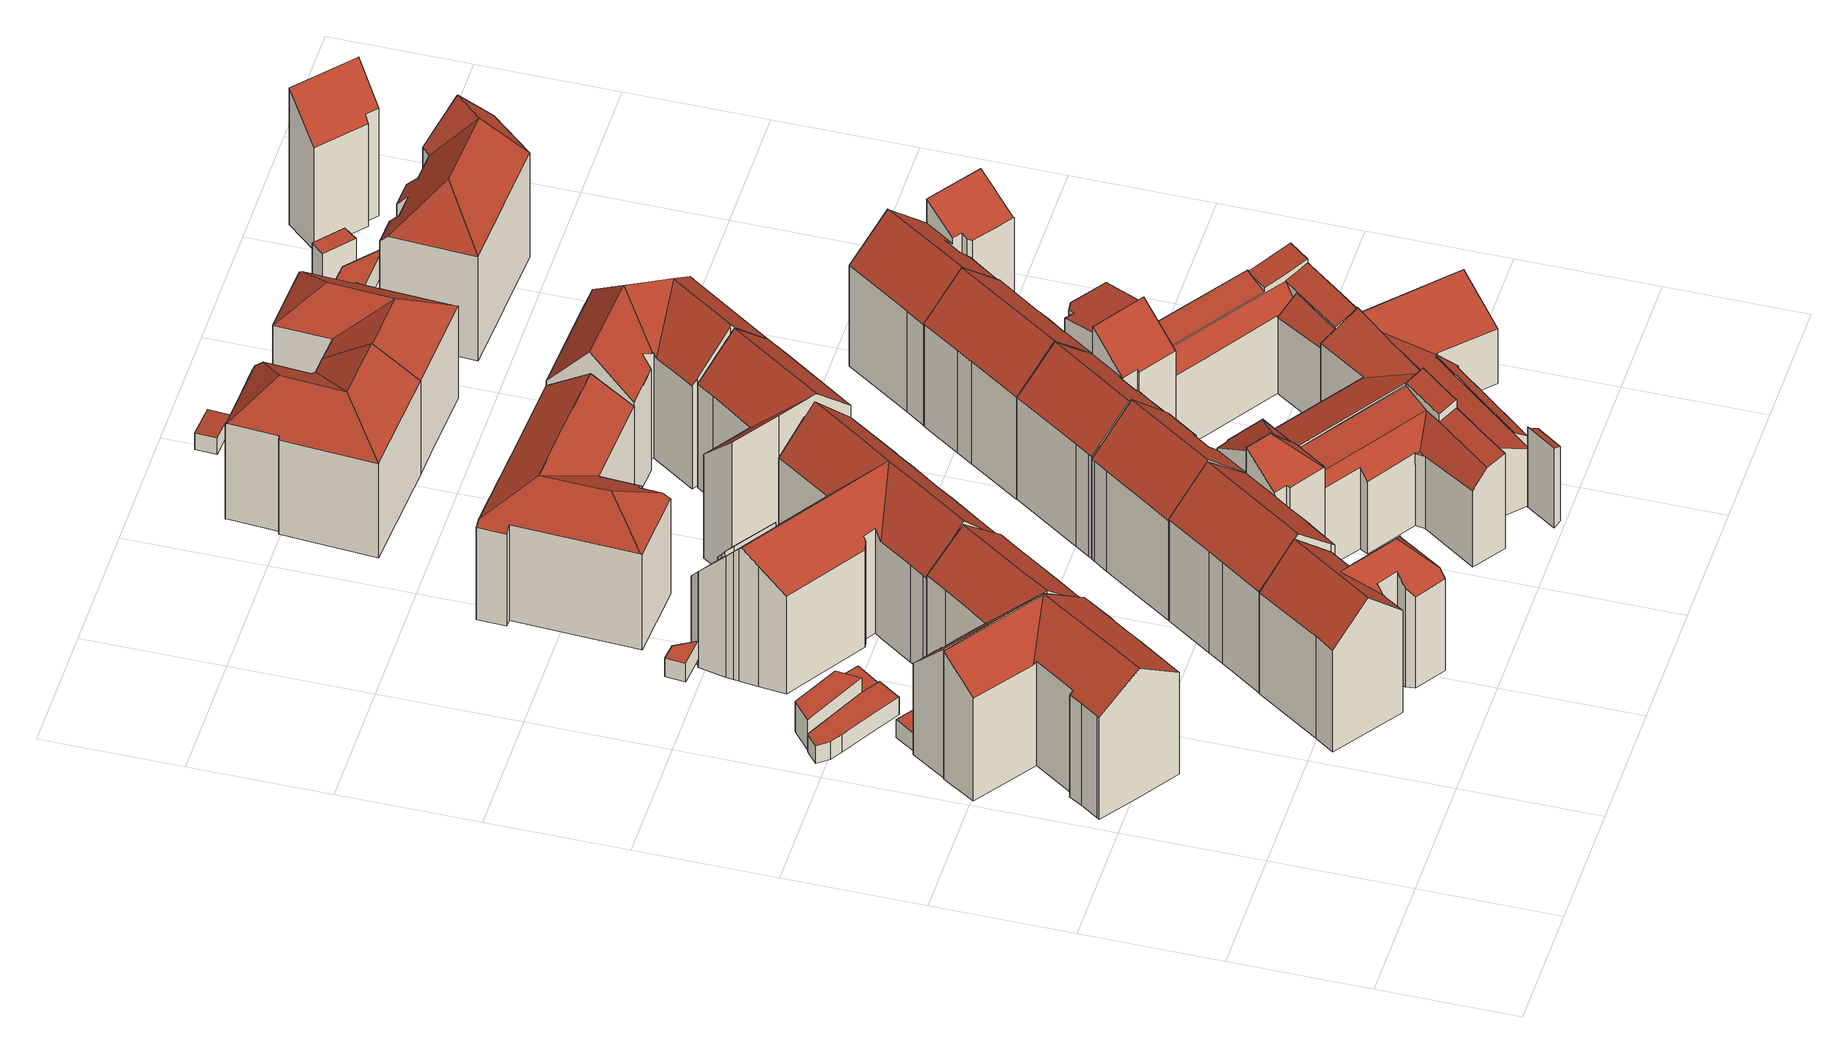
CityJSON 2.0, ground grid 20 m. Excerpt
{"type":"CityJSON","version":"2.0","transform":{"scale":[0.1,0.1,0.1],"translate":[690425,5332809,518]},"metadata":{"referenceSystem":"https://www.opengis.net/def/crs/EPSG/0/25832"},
"CityObjects":{
"building1":{"type":"Building","attributes":{"Gemeindeschluessel":"09162000","HoeheDach":"541.952","HoeheGrund":"519.380","Methode":"1000","NiedrigsteTraufeDesGebaeudes":"537.253","Geometrietyp2DReferenz":"3000","function":"31001_1000","roofType":"3100","measuredHeight":22.57,"storeysAboveGround":5},"geometry":[{"type":"MultiSurface","lod":"2","boundaries":[[[0,1,2,3]],[[4,5,6,7,8,9]],[[10,11,12,13]],[[3,2,14,15]],[[16,17,18,19]],[[20,21,22,23]],[[24,13,12,25,26,27]],[[28,29,30,31]],[[25,32,33,34,35,6,5,4,14,2,1,26]],[[36,34,33,29,28,37,38,23,22]],[[27,26,1,0]],[[39,40,41,42,43,44]],[[31,30,42,41]],[[12,11,18,17,44,43,42,30,29,33,32,25]],[[41,40,39,16,19,10,13,24,27,0,3,15,9,8,7,45,46,20,23,38,37,28,31]],[[46,45,7,6,35,47,21,20]],[[19,18,11,10]],[[15,14,4,9]],[[39,44,17,16]],[[47,35,34,36,22,21]]],"semantics":{"surfaces":[{"type":"WallSurface"},{"type":"RoofSurface"},{"type":"GroundSurface"}],"values":[0,0,0,0,0,0,0,0,1,0,0,0,0,1,2,0,0,0,0,1]}}]},
"building2":{"type":"Building","attributes":{"Gemeindeschluessel":"09162000","HoeheDach":"522.830","HoeheGrund":"519.720","Methode":"2000","NiedrigsteTraufeDesGebaeudes":"522.830","Geometrietyp2DReferenz":"3000","function":"51009_1610","roofType":"1000","measuredHeight":3.11},"geometry":[{"type":"MultiSurface","lod":"2","boundaries":[[[48,49,50,51]],[[52,53,54,55,56,57]],[[53,52,58,59,48,51,60,61,54]],[[50,49,62,63,57,56,55,64,65]],[[52,57,63,58]],[[60,65,64,61]],[[51,50,65,60]],[[61,64,55,54]],[[63,62,49,48,59,58]]],"semantics":{"surfaces":[{"type":"WallSurface"},{"type":"GroundSurface"},{"type":"RoofSurface"}],"values":[0,0,1,2,0,0,0,0,0]}}]},
"building3":{"type":"Building","attributes":{"Gemeindeschluessel":"09162000","HoeheDach":"522.814","HoeheGrund":"519.710","Methode":"1000","NiedrigsteTraufeDesGebaeudes":"522.814","Geometrietyp2DReferenz":"3000","function":"31001_2000","roofType":"1000","measuredHeight":3.1},"geometry":[{"type":"MultiSurface","lod":"2","boundaries":[[[66,67,68,69,70,71,72,73,74,75,76]],[[67,66,76,77,78,79]],[[71,70,80,81,82,72]],[[81,80,83,84,79,78,77,85,86,87,82]],[[68,67,79,84,83,69]],[[82,87,86,74,73,72]],[[69,83,80,70]],[[74,86,85,75]],[[75,85,77,76]]],"semantics":{"surfaces":[{"type":"GroundSurface"},{"type":"WallSurface"},{"type":"RoofSurface"}],"values":[0,1,1,2,1,1,1,1,1]}}]},
"building4":{"type":"Building","attributes":{"Gemeindeschluessel":"09162000","HoeheDach":"522.622","HoeheGrund":"519.800","Methode":"1000","NiedrigsteTraufeDesGebaeudes":"522.622","Geometrietyp2DReferenz":"3000","function":"31001_2000","roofType":"1000","measuredHeight":2.82},"geometry":[{"type":"MultiSurface","lod":"2","boundaries":[[[88,89,90,91]],[[92,88,91,93]],[[93,94,95,92]],[[93,91,90,94]],[[95,89,88,92]],[[94,90,89,95]]],"semantics":{"surfaces":[{"type":"RoofSurface"},{"type":"WallSurface"},{"type":"GroundSurface"}],"values":[0,1,2,1,1,1]}}]},
"building5":{"type":"Building","attributes":{"Gemeindeschluessel":"09162000","HoeheDach":"525.268","HoeheGrund":"520.030","Methode":"1000","NiedrigsteTraufeDesGebaeudes":"525.268","Geometrietyp2DReferenz":"3000","function":"31001_2000","roofType":"1000","measuredHeight":5.24},"geometry":[{"type":"MultiSurface","lod":"2","boundaries":[[[96,97,98,99]],[[100,101,98,97]],[[96,99,102,103]],[[102,101,100,103]],[[99,98,101,102]],[[103,100,97,96]]],"semantics":{"surfaces":[{"type":"WallSurface"},{"type":"RoofSurface"},{"type":"GroundSurface"}],"values":[0,1,2,0,0,0]}}]},
"building6":{"type":"Building","attributes":{"Gemeindeschluessel":"09162000","HoeheDach":"522.787","HoeheGrund":"519.810","Methode":"1000","NiedrigsteTraufeDesGebaeudes":"522.787","Geometrietyp2DReferenz":"3000","function":"51009_1610","roofType":"1000","measuredHeight":2.98},"geometry":[{"type":"MultiSurface","lod":"2","boundaries":[[[104,105,106,107,95,108]],[[109,92,110,95,107,106]],[[106,105,111,109]],[[109,111,112,92]],[[111,105,104,108,113,112]],[[112,113,108,95,110,92]]],"semantics":{"surfaces":[{"type":"WallSurface"},{"type":"GroundSurface"},{"type":"RoofSurface"}],"values":[0,1,0,0,2,0]}}]},
"building7":{"type":"Building","attributes":{"Gemeindeschluessel":"09162000","HoeheDach":"542.140","HoeheGrund":"519.490","Methode":"2000","NiedrigsteTraufeDesGebaeudes":"535.586","Geometrietyp2DReferenz":"3000","function":"31001_9998","roofType":"3100","measuredHeight":22.65,"storeysAboveGround":5},"geometry":[{"type":"MultiSurface","lod":"2","boundaries":[[[114,115,116,117]],[[118,119,120,121,122,123]],[[117,124,119,118,123,125,126,127,128,129,130,131,132,133,134,135,136,137,138,139,140,141,142,114]],[[120,143,116,115,144,145,121]],[[130,146,147,131]],[[129,148,146,130]],[[149,150,151,152,140,139,138,137]],[[134,153,154,135]],[[134,133,132,155,156,153]],[[157,158,159,128,127,126]],[[128,159,148,129]],[[119,124,117,116,143,120]],[[125,123,122,160,157,126]],[[135,154,161,136]],[[144,115,114,142,141,162]],[[140,152,162,141]],[[149,137,136,161]],[[160,122,150,149,161,154,153,156,155,147,146,148,159,158,157]],[[131,147,155,132]],[[122,121,145,144,162,152,151,150]]],"semantics":{"surfaces":[{"type":"WallSurface"},{"type":"GroundSurface"},{"type":"RoofSurface"}],"values":[0,0,1,2,0,0,0,0,0,0,0,0,0,0,0,0,0,2,0,2]}}]},
"building8":{"type":"Building","attributes":{"Gemeindeschluessel":"09162000","HoeheDach":"542.830","HoeheGrund":"519.222","Methode":"2000","NiedrigsteTraufeDesGebaeudes":"535.212","Geometrietyp2DReferenz":"3000","function":"31001_1000","roofType":"3100","measuredHeight":23.61,"storeysAboveGround":5},"geometry":[{"type":"MultiSurface","lod":"2","boundaries":[[[163,164,165,166]],[[167,168,169]],[[170,171,172,173,174]],[[175,176,177,178]],[[164,179,180,181,165]],[[182,183,184,185,186,174,173,181,180,187]],[[177,188,189,178]],[[173,172,166,165,181]],[[190,191,175,178,189,192,179,164,163,171,170,193,194,195]],[[163,166,172,171]],[[183,169,168,196,197,198,184]],[[170,174,186,193]],[[198,185,184]],[[191,199,176,175]],[[194,197,196,195]],[[194,193,186,185,198,197]],[[167,200,190,195,196,168]],[[177,176,199,200,167,169,183,182,188]],[[192,187,180,179]],[[192,189,188,182,187]],[[190,200,199,191]]],"semantics":{"surfaces":[{"type":"WallSurface"},{"type":"RoofSurface"},{"type":"GroundSurface"}],"values":[0,1,0,0,0,1,0,1,2,0,1,0,1,0,0,0,0,1,0,0,0]}}]},
"building9":{"type":"Building","attributes":{"Gemeindeschluessel":"09162000","HoeheDach":"522.439","HoeheGrund":"519.650","Methode":"1000","NiedrigsteTraufeDesGebaeudes":"522.439","Geometrietyp2DReferenz":"3000","function":"31001_2000","roofType":"1000","measuredHeight":2.79},"geometry":[{"type":"MultiSurface","lod":"2","boundaries":[[[201,202,203,204]],[[205,206,207,208]],[[208,207,202,201]],[[207,206,209,203,202]],[[201,204,210,205,208]],[[210,209,206,205]],[[204,203,209,210]]],"semantics":{"surfaces":[{"type":"WallSurface"},{"type":"RoofSurface"},{"type":"GroundSurface"}],"values":[0,0,0,1,2,0,0]}}]},
"building10":{"type":"Building","attributes":{"Gemeindeschluessel":"09162000","HoeheDach":"523.780","HoeheGrund":"520.490","Methode":"2000","NiedrigsteTraufeDesGebaeudes":"523.780","Geometrietyp2DReferenz":"3000","function":"31001_2000","roofType":"1000","measuredHeight":3.29},"geometry":[{"type":"MultiSurface","lod":"2","boundaries":[[[211,212,213,214]],[[215,216,217,218]],[[218,217,212,211]],[[212,217,216,213]],[[214,213,216,215]],[[214,215,218,211]]],"semantics":{"surfaces":[{"type":"WallSurface"},{"type":"RoofSurface"},{"type":"GroundSurface"}],"values":[0,0,0,1,0,2]}}]},
"building11":{"type":"Building","attributes":{"Gemeindeschluessel":"09162000","HoeheDach":"537.355","HoeheGrund":"519.400","Methode":"2000","NiedrigsteTraufeDesGebaeudes":"533.003","Geometrietyp2DReferenz":"3000","function":"51009_1610","roofType":"2100","measuredHeight":17.95},"geometry":[{"type":"MultiSurface","lod":"2","boundaries":[[[219,220,221,222]],[[223,224,225,226,219,222,227,228]],[[229,230,231,232,221,220,233,234]],[[229,234,225,224]],[[228,227,232,231]],[[233,220,219,226]],[[225,234,233,226]],[[229,224,223,230]],[[230,223,228,231]],[[227,222,221,232]]],"semantics":{"surfaces":[{"type":"WallSurface"},{"type":"RoofSurface"},{"type":"GroundSurface"}],"values":[0,1,2,0,0,0,0,0,0,0]}}]},
"building12":{"type":"Building","attributes":{"Gemeindeschluessel":"09162000","HoeheDach":"543.230","HoeheGrund":"519.270","Methode":"2000","NiedrigsteTraufeDesGebaeudes":"537.040","Geometrietyp2DReferenz":"3000","function":"31001_1000","roofType":"3100","measuredHeight":23.96,"storeysAboveGround":5},"geometry":[{"type":"MultiSurface","lod":"2","boundaries":[[[235,236,237,238,239,240,241]],[[236,242,243,244,245,246,247,248,249,250,251,252,237]],[[253,254,255,256,257,258]],[[259,246,245,260]],[[261,262,263,259,260,264,265,266]],[[267,238,237,252]],[[268,241,240,269]],[[266,265,270,271]],[[272,273,274,275]],[[276,277,278,279]],[[279,278,255,254]],[[276,280,281,282,283,277]],[[284,275,274,235,241,268]],[[269,240,239,285]],[[282,286,243,242]],[[263,262,261,266,271,281,280,276,279,254,253,258,272,275,284,268,269,285,267,252,251,250,249,248,247]],[[274,273,257,256,255,278,277,283,282,242,236,235]],[[258,257,273,272]],[[271,270,286,282,281]],[[247,246,259,263]],[[285,239,238,267]],[[270,265,264,260,245,244,243,286]]],"semantics":{"surfaces":[{"type":"RoofSurface"},{"type":"WallSurface"},{"type":"GroundSurface"}],"values":[0,1,1,0,1,1,1,1,1,1,1,1,1,1,1,2,0,1,1,1,1,0]}}]},
"building13":{"type":"Building","attributes":{"Gemeindeschluessel":"09162000","HoeheDach":"521.662","HoeheGrund":"519.650","Methode":"1000","NiedrigsteTraufeDesGebaeudes":"520.525","Geometrietyp2DReferenz":"3000","function":"31001_2000","roofType":"2100","measuredHeight":2.01},"geometry":[{"type":"MultiSurface","lod":"2","boundaries":[[[287,288,289,290]],[[291,292,288,293]],[[293,288,287,294]],[[295,296,290,289,292,291]],[[295,291,293,294]],[[289,288,292]],[[296,295,294,287,290]]],"semantics":{"surfaces":[{"type":"WallSurface"},{"type":"RoofSurface"},{"type":"GroundSurface"}],"values":[0,1,0,0,0,1,2]}}]},
"building14":{"type":"Building","attributes":{"Gemeindeschluessel":"09162000","HoeheDach":"542.654","HoeheGrund":"519.100","Methode":"2000","NiedrigsteTraufeDesGebaeudes":"533.431","Geometrietyp2DReferenz":"3000","function":"31001_9998","roofType":"3100","measuredHeight":23.55,"storeysAboveGround":5},"geometry":[{"type":"MultiSurface","lod":"2","boundaries":[[[297,298,299,300,301,302]],[[303,304,305,306]],[[307,308,300,299]],[[309,310,311,312,313,314]],[[315,316,317,318,319,320,321,322]],[[323,324,325,326,327,328]],[[329,330,331,332]],[[333,319,318,334,335,336]],[[337,338,339,340,341,342]],[[343,344,345,346]],[[347,348,349,350,351,352]],[[353,354,355,356,357,358]],[[359,360,348,347,352,361,358,357,356,362,331,330,363,345,344,311,310]],[[348,364,336,335,365,349]],[[312,311,344,343]],[[339,366,325,324,367,340]],[[368,369,304,303]],[[304,369,327,326,325,366,360,359,310,309,305]],[[315,322,370,371]],[[372,362,356,355]],[[306,305,309,314]],[[332,331,362,372]],[[373,374,337,342]],[[345,363,330,329,375,346]],[[360,376,333,336,364,348]],[[307,377,371,370,378,308]],[[379,380,381,297,302,382,383,384,374,373]],[[353,358,361,385]],[[385,361,352,351]],[[328,327,369,368]],[[317,316,315,371,377,307,299,298,297,381,380,379,373,342,341,340,367,324,323,328,368,303,306,314,313,312,343,346,375,329,332,372,355,354,353,385,351,350,349,365,335,334,318]],[[384,383,382,386,360,366,339,338,337,374]],[[302,301,300,308,378,370,322,321,320,319,333,376,360,386,382]]],"semantics":{"surfaces":[{"type":"WallSurface"},{"type":"RoofSurface"},{"type":"GroundSurface"}],"values":[0,0,0,0,0,0,0,0,0,0,0,0,1,0,0,0,0,1,0,0,0,0,0,0,1,0,0,0,0,0,2,1,1]}}]},
"building15":{"type":"Building","attributes":{"Gemeindeschluessel":"09162000","HoeheDach":"521.050","HoeheGrund":"519.608","Methode":"1000","NiedrigsteTraufeDesGebaeudes":"521.050","Geometrietyp2DReferenz":"3000","function":"51009_1610","roofType":"1000","measuredHeight":1.44},"geometry":[{"type":"MultiSurface","lod":"2","boundaries":[[[290,387,388,389]],[[390,388,387,391]],[[295,290,389,392]],[[392,390,391,295]],[[295,391,387,290]],[[389,388,390,392]]],"semantics":{"surfaces":[{"type":"WallSurface"},{"type":"RoofSurface"},{"type":"GroundSurface"}],"values":[0,1,2,0,0,0]}}]},
"building16":{"type":"Building","attributes":{"Gemeindeschluessel":"09162000","HoeheDach":"543.360","HoeheGrund":"519.283","Methode":"2000","NiedrigsteTraufeDesGebaeudes":"536.800","Geometrietyp2DReferenz":"3000","function":"31001_9998","roofType":"3100","measuredHeight":24.08,"storeysAboveGround":5},"geometry":[{"type":"MultiSurface","lod":"2","boundaries":[[[393,394,395,396]],[[397,398,399,400,395,394,401,402,403,404]],[[405,406,407,408,409]],[[410,411,267,412]],[[413,406,405,414]],[[411,415,416,417,418,419,393,396,420,421,408,407,247,252,267]],[[421,420,400,399,422,423]],[[417,403,402,418]],[[417,416,424,404,403]],[[247,413,414,425,398,397,237,252]],[[397,404,424,426,410,412,237]],[[415,426,424,416]],[[419,401,394,393]],[[252,237,412,267]],[[411,410,426,415]],[[407,406,413,247]],[[421,423,409,408]],[[398,425,422,399]],[[400,420,396,395]],[[405,409,423,422,425,414]],[[418,402,401,419]]],"semantics":{"surfaces":[{"type":"WallSurface"},{"type":"RoofSurface"},{"type":"GroundSurface"}],"values":[0,1,0,0,1,2,0,0,0,0,1,0,0,0,0,0,0,0,0,1,0]}}]},
"building17":{"type":"Building","attributes":{"Gemeindeschluessel":"09162000","HoeheDach":"540.794","HoeheGrund":"520.140","Methode":"2000","NiedrigsteTraufeDesGebaeudes":"536.208","Geometrietyp2DReferenz":"3000","function":"31001_1000","roofType":"3200","measuredHeight":20.65,"storeysAboveGround":4},"geometry":[{"type":"MultiSurface","lod":"2","boundaries":[[[427,428,429,430,431,432]],[[433,434,435,436]],[[437,438,439,440,441,435,434,442,443,444,445]],[[446,447,448,449,450,451]],[[439,452,432,431,453,440]],[[454,445,444,443,455,456,457,458]],[[459,460,454,458]],[[446,451,461,462]],[[463,428,427,464,449,448]],[[460,465,437,445,454]],[[466,455,443,442,434,433]],[[460,459,467,462,461,465]],[[464,427,432,452,439]],[[429,428,463,448,447,446,462,467,459,458,457,456,455,466,433,436,468,469,470,430]],[[441,440,453,431,430,470,469,468,436,435]],[[465,461,451,450,449,464,439,438,437]]],"semantics":{"surfaces":[{"type":"WallSurface"},{"type":"RoofSurface"},{"type":"GroundSurface"}],"values":[0,0,1,0,1,0,0,0,0,1,0,0,1,2,0,1]}}]},
"building18":{"type":"Building","attributes":{"Gemeindeschluessel":"09162000","HoeheDach":"537.301","HoeheGrund":"519.173","Methode":"2000","NiedrigsteTraufeDesGebaeudes":"531.880","Geometrietyp2DReferenz":"3000","function":"31001_1000","roofType":"2100","measuredHeight":18.13,"storeysAboveGround":4},"geometry":[{"type":"MultiSurface","lod":"2","boundaries":[[[471,472,473,474,475,476,477]],[[478,479,480,481]],[[482,481,480,471,477]],[[478,483,484,485,486,479]],[[487,488,489,473,472]],[[490,491,476,475,492,493]],[[489,488,494,495,496,497]],[[478,481,482,491,490,498,499,500,496,495,483]],[[473,489,497,501]],[[490,493,502,498]],[[473,501,503,504,502,493,492,474]],[[482,477,476,491]],[[498,502,504,499]],[[495,494,484,483]],[[496,500,503,501,497]],[[487,485,484,494,488]],[[499,504,503,500]],[[480,479,486,472,471]],[[474,492,475]],[[486,485,487,472]]],"semantics":{"surfaces":[{"type":"RoofSurface"},{"type":"WallSurface"},{"type":"GroundSurface"}],"values":[0,1,1,1,1,1,1,2,0,1,0,1,1,1,1,0,1,0,0,1]}}]},
"building19":{"type":"Building","attributes":{"Gemeindeschluessel":"09162000","HoeheDach":"532.959","HoeheGrund":"518.963","Methode":"1000","NiedrigsteTraufeDesGebaeudes":"532.091","Geometrietyp2DReferenz":"3000","function":"51009_1610","roofType":"2100","measuredHeight":14},"geometry":[{"type":"MultiSurface","lod":"2","boundaries":[[[505,506,507,508]],[[509,510,505,508,511]],[[511,512,513,509]],[[510,514,506,505]],[[509,513,514,510]],[[508,507,512,511]],[[512,507,506,514,513]]],"semantics":{"surfaces":[{"type":"WallSurface"},{"type":"GroundSurface"},{"type":"RoofSurface"}],"values":[0,1,0,0,0,0,2]}}]},
"building20":{"type":"Building","attributes":{"Gemeindeschluessel":"09162000","HoeheDach":"543.720","HoeheGrund":"519.470","Methode":"2000","NiedrigsteTraufeDesGebaeudes":"537.640","Geometrietyp2DReferenz":"3000","function":"31001_1000","roofType":"3100","measuredHeight":24.25,"storeysAboveGround":5},"geometry":[{"type":"MultiSurface","lod":"2","boundaries":[[[515,516,517,518,519,520]],[[521,522,520,519]],[[523,524,525,526]],[[527,528,529,530,526,525]],[[516,515,531,532,518,517]],[[533,534,535,536,537,538,521,519,518,517,518,532,523,526,530,529]],[[539,540,541,527,525,524,531,515,516]],[[529,528,542,533]],[[532,531,524,523]],[[538,543,522,521]],[[537,536,535,544,540,539,543,538]],[[543,539,516,515,520,522]],[[535,534,533,542,545,544]],[[544,545,542,528,527,541,540]]],"semantics":{"surfaces":[{"type":"WallSurface"},{"type":"GroundSurface"},{"type":"RoofSurface"}],"values":[0,0,0,0,0,1,2,0,0,0,0,2,0,2]}}]},
"building21":{"type":"Building","attributes":{"Gemeindeschluessel":"09162000","HoeheDach":"519.628","HoeheGrund":"519.036","Methode":"2000","NiedrigsteTraufeDesGebaeudes":"519.442","Geometrietyp2DReferenz":"3000","function":"31001_2000","roofType":"1000","measuredHeight":0.592},"geometry":[{"type":"MultiSurface","lod":"2","boundaries":[[[546,547,548,549]],[[505,550,551,546,549,552,553,508]],[[551,554,547,546]],[[552,555,556,553]],[[505,557,558,550]],[[550,558,554,551]],[[553,556,559,508]],[[508,559,557,505]],[[559,556,555,548,547,554,558,557]],[[549,548,555,552]]],"semantics":{"surfaces":[{"type":"WallSurface"},{"type":"GroundSurface"},{"type":"RoofSurface"}],"values":[0,1,0,0,0,0,0,0,2,0]}}]},
"building22":{"type":"Building","attributes":{"Gemeindeschluessel":"09162000","HoeheDach":"541.080","HoeheGrund":"520.050","Methode":"2000","NiedrigsteTraufeDesGebaeudes":"536.470","Geometrietyp2DReferenz":"3000","function":"31001_9998","roofType":"3200","measuredHeight":21.03,"storeysAboveGround":4},"geometry":[{"type":"MultiSurface","lod":"2","boundaries":[[[560,561,562,563]],[[564,565,566,567,568,569]],[[570,571,572,573,574,575,576,577]],[[576,578,579,563,562,580,581,577]],[[582,583,584,585,586,587]],[[588,589,561,560]],[[585,584,572,571,570,586]],[[590,591,589,588]],[[570,577,581,580,592,593,586]],[[594,595,591,590,596,597]],[[598,599,600,601,569,568,567,597,596,590,588,560,563,579,578,576,575,574,573]],[[592,580,562,561,589,591,595]],[[567,566,594,597]],[[583,599,598,573,572,584]],[[587,586,593,592,595,594,566,565,564]],[[601,600,599,583,582,587,564,569]]],"semantics":{"surfaces":[{"type":"WallSurface"},{"type":"RoofSurface"},{"type":"GroundSurface"}],"values":[0,0,0,0,1,0,1,0,1,0,2,1,0,0,1,0]}}]},
"building23":{"type":"Building","attributes":{"Gemeindeschluessel":"09162000","HoeheDach":"543.340","HoeheGrund":"519.390","Methode":"2000","NiedrigsteTraufeDesGebaeudes":"536.947","Geometrietyp2DReferenz":"3000","function":"31001_9998","roofType":"3100","measuredHeight":23.95,"storeysAboveGround":5},"geometry":[{"type":"MultiSurface","lod":"2","boundaries":[[[602,603,604,605]],[[606,607,608]],[[605,604,609,610]],[[610,609,611,612]],[[613,614,615,616]],[[617,618,619,620,612,611]],[[621,622,623,624]],[[625,626,627,628]],[[629,617,611,609,604,603]],[[630,631,632,633]],[[634,635,636,606,622,621]],[[637,638,631,630]],[[630,633,635,634,621,624,613,616,625,628,639,602,605,610,612,620,619,640,637]],[[633,632,636,635]],[[624,623,614,613]],[[616,615,626,625]],[[636,632,631,638,607,606]],[[608,607,638,637,640,619,618]],[[627,626,615,614,623,622,606,608,618,617,629]],[[639,628,627,629,603,602]]],"semantics":{"surfaces":[{"type":"WallSurface"},{"type":"RoofSurface"},{"type":"GroundSurface"}],"values":[0,0,0,0,0,0,0,0,1,0,0,0,2,0,0,0,1,0,1,0]}}]},
"building24":{"type":"Building","attributes":{"Gemeindeschluessel":"09162000","HoeheDach":"536.367","HoeheGrund":"519.158","Methode":"1000","NiedrigsteTraufeDesGebaeudes":"533.793","Geometrietyp2DReferenz":"3000","function":"31001_9998","roofType":"2100","measuredHeight":17.21},"geometry":[{"type":"MultiSurface","lod":"2","boundaries":[[[496,641,642,643]],[[644,645,646,647,648,649,650,651]],[[652,644,651,653,643,642]],[[654,655,652,642,641]],[[656,657,658,659,648,647]],[[660,661,655,495]],[[655,661,662,657,656,647,646,645,644,652]],[[660,663,658,657,662,661]],[[664,495,655,654,641,496]],[[663,660,495,664,496,643,653,651,650,649,648,659,658]]],"semantics":{"surfaces":[{"type":"WallSurface"},{"type":"RoofSurface"},{"type":"GroundSurface"}],"values":[0,0,0,1,0,0,1,0,0,2]}}]},
"building25":{"type":"Building","attributes":{"Gemeindeschluessel":"09162000","HoeheDach":"529.204","HoeheGrund":"519.036","Methode":"2000","NiedrigsteTraufeDesGebaeudes":"527.541","Geometrietyp2DReferenz":"3000","function":"51009_1610","roofType":"2100","measuredHeight":10.17},"geometry":[{"type":"MultiSurface","lod":"2","boundaries":[[[665,546,551,550,666,667,668]],[[551,669,670,550]],[[669,671,672,673,674,675,670]],[[673,668,667,674]],[[546,665,672,671]],[[551,546,671,669]],[[665,668,673,672]],[[670,675,666,550]],[[675,674,667,666]]],"semantics":{"surfaces":[{"type":"GroundSurface"},{"type":"WallSurface"},{"type":"RoofSurface"}],"values":[0,1,2,1,1,1,1,1,1]}}]},
"building26":{"type":"Building","attributes":{"Gemeindeschluessel":"09162000","HoeheDach":"543.400","HoeheGrund":"519.332","Methode":"2000","NiedrigsteTraufeDesGebaeudes":"537.300","Geometrietyp2DReferenz":"3000","function":"31001_1000","roofType":"3100","measuredHeight":24.07,"storeysAboveGround":5},"geometry":[{"type":"MultiSurface","lod":"2","boundaries":[[[676,677,678,679,680,681,682,683,684,685,686,687,688,689,690,691]],[[690,692,693,691]],[[694,686,685,695]],[[687,696,697,688]],[[677,676,698,699,611]],[[699,698,700,701,694,695,702,703,704,705,706]],[[707,678,677,611]],[[699,706,708,709,707,611]],[[676,691,693,710,700,698]],[[687,686,694,701,711,696]],[[683,703,702,684]],[[678,707,709,679]],[[684,702,695,685]],[[681,680,708,706,705]],[[693,692,712,697,696,711,710]],[[688,697,712,689]],[[681,705,704,682]],[[689,712,692,690]],[[679,709,708,680]],[[682,704,703,683]],[[700,710,711,701]]],"semantics":{"surfaces":[{"type":"GroundSurface"},{"type":"WallSurface"},{"type":"RoofSurface"}],"values":[0,1,1,1,1,2,1,2,1,1,1,1,1,1,2,1,1,1,1,1,1]}}]},
"building27":{"type":"Building","attributes":{"Gemeindeschluessel":"09162000","HoeheDach":"544.459","HoeheGrund":"519.750","Methode":"2000","NiedrigsteTraufeDesGebaeudes":"537.537","Geometrietyp2DReferenz":"3000","function":"31001_9998","roofType":"3100","measuredHeight":24.71,"storeysAboveGround":5},"geometry":[{"type":"MultiSurface","lod":"2","boundaries":[[[713,528,714,715,716,717,718]],[[719,720,721,722]],[[723,724,725,726,727,728,729,730]],[[731,732,733,734,735,736]],[[716,715,737,732,738]],[[733,732,737,739]],[[740,741,742,739,737,715,714,528]],[[743,744,740,528,713,718,720,719]],[[742,741,740,744,743,719,722,745,746,725,724,723,730,747,748,749,735,734,733,739]],[[750,729,728,727,738,751,752,753]],[[754,755,726,725,746,745]],[[747,750,753,748]],[[730,729,750,747]],[[753,752,736,735,749,748]],[[716,738,727,726,755]],[[721,720,718,717,716,755,754]],[[722,721,754,745]],[[751,738,732,731,736,752]]],"semantics":{"surfaces":[{"type":"RoofSurface"},{"type":"WallSurface"},{"type":"GroundSurface"}],"values":[0,1,1,1,0,1,1,1,2,0,1,1,1,1,0,0,1,0]}}]},
"building28":{"type":"Building","attributes":{"Gemeindeschluessel":"09162000","HoeheDach":"523.197","HoeheGrund":"520.300","Methode":"2000","NiedrigsteTraufeDesGebaeudes":"522.804","Geometrietyp2DReferenz":"3000","function":"31001_2000","roofType":"1000","measuredHeight":2.9},"geometry":[{"type":"MultiSurface","lod":"2","boundaries":[[[756,757,758,759,760,761,762,763]],[[764,762,761,765]],[[765,761,760,766]],[[767,766,760,759]],[[767,759,758,768]],[[766,767,768,769,770,771,764,765]],[[771,763,762,764]],[[770,756,763,771]],[[758,757,756,770,769,768]]],"semantics":{"surfaces":[{"type":"RoofSurface"},{"type":"WallSurface"},{"type":"GroundSurface"}],"values":[0,1,1,1,1,2,1,1,1]}}]},
"building29":{"type":"Building","attributes":{"Gemeindeschluessel":"09162000","HoeheDach":"532.994","HoeheGrund":"519.079","Methode":"2000","NiedrigsteTraufeDesGebaeudes":"528.638","Geometrietyp2DReferenz":"3000","function":"31001_1000","roofType":"2100","measuredHeight":13.91,"storeysAboveGround":3},"geometry":[{"type":"MultiSurface","lod":"2","boundaries":[[[772,773,774,775]],[[774,776,777,778,775]],[[779,780,781,782]],[[783,784,785,786]],[[773,772,787,788]],[[789,790,791,792,793,783,786,779,782,794,776,774,773,788]],[[782,781,795,794]],[[777,776,794,795]],[[796,789,788,787]],[[786,785,780,779]],[[777,795,781,780,785,784,797,798,799,800,801,778]],[[772,775,778,801,796,787]],[[793,797,784,783]],[[792,798,797,793]],[[791,799,798,792]],[[800,790,789,796,801]],[[790,800,799,791]]],"semantics":{"surfaces":[{"type":"WallSurface"},{"type":"GroundSurface"},{"type":"RoofSurface"}],"values":[0,0,0,0,0,1,0,0,0,0,2,2,0,0,0,0,0]}}]},
"building30":{"type":"Building","attributes":{"Gemeindeschluessel":"09162000","HoeheDach":"540.656","HoeheGrund":"520.070","Methode":"2000","NiedrigsteTraufeDesGebaeudes":"536.299","Geometrietyp2DReferenz":"3000","function":"31001_1000","roofType":"3200","measuredHeight":20.59,"storeysAboveGround":4},"geometry":[{"type":"MultiSurface","lod":"2","boundaries":[[[802,803,804,805]],[[806,807,808,809,810,811]],[[812,805,804,813]],[[814,815,816,817]],[[814,818,805,812,819,815]],[[820,821,822,823,824,825,826]],[[825,827,817,816,828,826]],[[829,830,814,817,827]],[[831,810,809,808,832,821,820,826,828,816,815,819,812,813]],[[821,832,808,807,833,822]],[[810,831,813,804,803,811]],[[823,822,833,807,806,811,803,802,834,830]],[[824,823,830,829,827,825]],[[830,834,802,805,818,814]]],"semantics":{"surfaces":[{"type":"RoofSurface"},{"type":"WallSurface"},{"type":"GroundSurface"}],"values":[0,1,1,1,1,1,1,0,2,1,1,0,0,0]}}]},
"building31":{"type":"Building","attributes":{"Gemeindeschluessel":"09162000","HoeheDach":"536.673","HoeheGrund":"519.060","Methode":"2000","NiedrigsteTraufeDesGebaeudes":"532.505","Geometrietyp2DReferenz":"3000","function":"31001_9998","roofType":"2100","measuredHeight":17.61,"storeysAboveGround":4},"geometry":[{"type":"MultiSurface","lod":"2","boundaries":[[[835,836,837,838,839,840,841]],[[842,843,844]],[[845,846,847,848,849,850,851,852,853]],[[774,854,855,776]],[[856,857,858]],[[837,836,854,774]],[[855,854,836,835,859,860,861]],[[862,863,864,843,842,865,866,867,847,846,845]],[[868,869,842,844,870]],[[867,866,859,835,841,871,857,856,848,847]],[[838,837,774,776,872,873,874,875,876,853,852,851,850,877,839]],[[878,879,858]],[[856,858,879,849,848]],[[872,776,855,861,868,870,873]],[[870,844,843,864,874,873]],[[871,841,840,878,858,857]],[[876,875,874,864,863,862,845,853]],[[842,869,865]],[[861,860,859,866,865,869,868]],[[879,878,840,839,877,850,849]]],"semantics":{"surfaces":[{"type":"WallSurface"},{"type":"RoofSurface"},{"type":"GroundSurface"}],"values":[0,0,0,0,0,0,1,1,1,0,2,0,1,0,0,1,0,0,0,0]}}]},
"building32":{"type":"Building","attributes":{"Gemeindeschluessel":"09162000","HoeheDach":"543.310","HoeheGrund":"519.450","Methode":"2000","NiedrigsteTraufeDesGebaeudes":"537.040","Geometrietyp2DReferenz":"3000","function":"31001_1000","roofType":"3100","measuredHeight":23.86,"storeysAboveGround":5},"geometry":[{"type":"MultiSurface","lod":"2","boundaries":[[[880,881,882,883,884,885]],[[886,887,888,889,890,891,892,893,894,895,896,897,898,899,900,901,902,884,883,882,903,904]],[[902,905,885,884]],[[906,880,885,905,907]],[[896,908,909,897]],[[894,910,911,895]],[[912,913,914,915,916,917,918,919,920]],[[889,914,913,890]],[[900,899,705,906,907,901]],[[888,887,916,915,914,889]],[[901,907,905,902]],[[895,911,908,896]],[[890,913,912,891]],[[705,921,909,908,911,910,922,923,924,881,880,906]],[[893,922,910,894]],[[897,909,921,898]],[[923,920,919,924]],[[887,886,904,918,917,916]],[[924,919,918,904,903,882,881]],[[898,921,705,899]],[[892,891,912,920,923,922,893]]],"semantics":{"surfaces":[{"type":"WallSurface"},{"type":"GroundSurface"},{"type":"RoofSurface"}],"values":[0,1,0,2,0,0,2,0,0,0,0,0,0,2,0,0,0,0,0,0,0]}}]},
"building33":{"type":"Building","attributes":{"Gemeindeschluessel":"09162000","HoeheDach":"523.193","HoeheGrund":"519.650","Methode":"1000","NiedrigsteTraufeDesGebaeudes":"523.193","Geometrietyp2DReferenz":"3000","function":"31001_2000","roofType":"1000","measuredHeight":3.54},"geometry":[{"type":"MultiSurface","lod":"2","boundaries":[[[925,926,927,928]],[[929,927,926,930]],[[931,929,930,932]],[[928,927,929,931]],[[932,925,928,931]],[[932,930,926,925]]],"semantics":{"surfaces":[{"type":"WallSurface"},{"type":"RoofSurface"},{"type":"GroundSurface"}],"values":[0,1,0,0,2,0]}}]},
"building34":{"type":"Building","attributes":{"Gemeindeschluessel":"09162000","HoeheDach":"527.610","HoeheGrund":"520.360","Methode":"2000","NiedrigsteTraufeDesGebaeudes":"527.610","Geometrietyp2DReferenz":"3000","function":"51009_1610","roofType":"1000","measuredHeight":7.25},"geometry":[{"type":"MultiSurface","lod":"2","boundaries":[[[933,934,935,936,937,938]],[[939,940,941,942,943,944]],[[933,944,943,934]],[[934,943,942,935]],[[935,942,941,936]],[[937,940,939,938]],[[938,939,944,933]],[[936,941,940,937]]],"semantics":{"surfaces":[{"type":"GroundSurface"},{"type":"RoofSurface"},{"type":"WallSurface"}],"values":[0,1,2,2,2,2,2,2]}}]},
"building35":{"type":"Building","attributes":{"Gemeindeschluessel":"09162000","HoeheDach":"523.950","HoeheGrund":"519.892","Methode":"2000","NiedrigsteTraufeDesGebaeudes":"523.950","Geometrietyp2DReferenz":"3000","function":"31001_2000","roofType":"1000","measuredHeight":4.06},"geometry":[{"type":"MultiSurface","lod":"2","boundaries":[[[945,946,947,948]],[[945,948,949,950,951,952]],[[951,953,954,952]],[[952,954,946,945]],[[954,953,955,956,947,946]],[[949,956,955,950]],[[950,955,953,951]],[[948,947,956,949]]],"semantics":{"surfaces":[{"type":"WallSurface"},{"type":"GroundSurface"},{"type":"RoofSurface"}],"values":[0,1,0,0,2,0,0,0]}}]},
"building36":{"type":"Building","attributes":{"Gemeindeschluessel":"09162000","HoeheDach":"544.650","HoeheGrund":"519.810","Methode":"2000","NiedrigsteTraufeDesGebaeudes":"536.438","Geometrietyp2DReferenz":"3000","function":"31001_1000","roofType":"3200","measuredHeight":24.84,"storeysAboveGround":5},"geometry":[{"type":"MultiSurface","lod":"2","boundaries":[[[957,958,959,960]],[[961,962,963,964]],[[965,966,967,968,969,970]],[[971,972,973,974]],[[975,976,959]],[[977,978,979,980]],[[981,982,978,977]],[[974,973,983,984]],[[985,986,964,963,987,988]],[[975,989,978,982,990,983,973,972,991,992,988,987,963,962,976]],[[966,965,958,957]],[[981,993,984,983,990,982]],[[992,991,972,971,994,995]],[[957,960,996,961,964,986,985,995,994,971,974,984,993,981,977,980,968,967,966]],[[958,965,970,989]],[[958,989,975,959]],[[985,988,992,995]],[[989,970,969,979,978]],[[980,979,969,968]],[[959,976,962,961,996,960]]],"semantics":{"surfaces":[{"type":"WallSurface"},{"type":"RoofSurface"},{"type":"GroundSurface"}],"values":[0,0,0,0,1,0,0,0,0,1,0,0,0,2,1,1,0,1,0,0]}}]},
"building37":{"type":"Building","attributes":{"Gemeindeschluessel":"09162000","HoeheDach":"525.698","HoeheGrund":"519.698","Methode":"3210","NiedrigsteTraufeDesGebaeudes":"525.698","Geometrietyp2DReferenz":"3000","function":"31001_2000","roofType":"9999","measuredHeight":6},"geometry":[{"type":"MultiSurface","lod":"2","boundaries":[[[997,998,999,1000]],[[1001,997,1000,1002]],[[997,1001,1003,998]],[[999,1004,1002,1000]],[[998,1003,1004,999]],[[1003,1001,1002,1004]]],"semantics":{"surfaces":[{"type":"WallSurface"},{"type":"RoofSurface"},{"type":"GroundSurface"}],"values":[0,0,1,2,0,0]}}]},
"building38":{"type":"Building","attributes":{"Gemeindeschluessel":"09162000","HoeheDach":"527.840","HoeheGrund":"519.790","Methode":"2000","NiedrigsteTraufeDesGebaeudes":"527.840","Geometrietyp2DReferenz":"3000","function":"51009_1610","roofType":"1000","measuredHeight":8.05},"geometry":[{"type":"MultiSurface","lod":"2","boundaries":[[[981,1005,1006,984]],[[1007,1008,1009,1010]],[[981,984,1007,1010]],[[1010,1009,1005,981]],[[1009,1008,1006,1005]],[[984,1006,1008,1007]]],"semantics":{"surfaces":[{"type":"WallSurface"},{"type":"GroundSurface"},{"type":"RoofSurface"}],"values":[0,0,1,0,2,0]}}]},
"building39":{"type":"Building","attributes":{"Gemeindeschluessel":"09162000","HoeheDach":"543.742","HoeheGrund":"519.680","Methode":"1000","NiedrigsteTraufeDesGebaeudes":"537.692","Geometrietyp2DReferenz":"3000","function":"31001_1000","roofType":"2100","measuredHeight":24.06,"storeysAboveGround":4},"geometry":[{"type":"MultiSurface","lod":"2","boundaries":[[[1011,1012,1013,1014]],[[1015,1016,1017,1011,1014,1018,1019,1020]],[[1012,1021,1022,1023,1024,1025,1026,1013]],[[1016,1022,1021,1017]],[[1014,1013,1026,1018]],[[1023,1022,1016,1015,1020,1024]],[[1025,1024,1020,1019,1018,1026]],[[1017,1021,1012,1011]]],"semantics":{"surfaces":[{"type":"WallSurface"},{"type":"GroundSurface"},{"type":"RoofSurface"}],"values":[0,1,2,0,0,0,0,0]}}]}
},
"vertices":[
[18,434,14],[18,434,193],[35,459,193],[35,459,14],[53,475,197],[93,535,197],[94,536,197],[94,536,14],[93,535,14],[53,475,14],[130,357,14],[130,357,193],[127,353,193],[127,353,14],[47,478,193],[47,478,14],[170,416,14],[170,416,193],[147,382,193],[147,382,14],[6,597,14],[6,597,194],[37,645,239],[37,645,14],[71,391,14],[71,391,240],[15,430,193],[15,430,14],[181,546,14],[181,546,237],[233,510,193],[233,510,14],[144,500,240],[177,549,240],[177,549,239],[89,539,193],[121,588,239],[177,549,14],[121,588,14],[188,443,14],[200,461,14],[205,467,14],[205,467,193],[200,461,193],[188,443,193],[89,539,14],[88,540,14],[88,540,193],
[103,671,17],[103,671,48],[99,674,48],[99,674,17],[101,658,17],[106,667,17],[129,701,17],[129,701,48],[106,667,48],[101,658,48],[100,665,17],[102,669,17],[72,692,17],[94,725,17],[102,669,48],[100,665,48],[94,725,48],[72,692,48],
[138,734,17],[137,733,17],[106,751,17],[48,785,17],[30,796,17],[21,808,17],[18,812,17],[33,825,17],[37,828,17],[133,782,17],[159,765,17],[159,765,48],[138,734,48],[137,733,48],[30,796,48],[21,808,48],[18,812,48],[48,785,48],[106,751,48],[133,782,48],[37,828,48],[33,825,48],
[116,647,46],[144,690,46],[129,701,46],[101,658,46],[116,647,18],[101,658,18],[129,701,18],[144,690,18],
[37,828,20],[37,828,73],[67,853,73],[67,853,20],[133,782,73],[137,819,73],[137,819,20],[133,782,20],
[144,689,48],[185,661,48],[185,661,18],[144,689,18],[144,690,48],[155,619,18],[130,669,18],[155,619,48],[116,647,48],[130,669,48],
[328,649,15],[328,649,186],[307,618,186],[307,618,15],[182,546,15],[233,510,15],[233,510,186],[182,546,241],[181,546,241],[181,546,15],[262,552,15],[129,582,15],[37,645,15],[65,688,15],[70,695,15],[72,692,15],[99,674,15],[103,671,15],[100,665,15],[99,664,15],[96,661,15],[101,658,15],[116,647,15],[155,619,15],[158,623,15],[185,661,15],[204,689,15],[225,720,15],[276,685,15],[262,552,186],[276,685,241],[210,588,241],[99,674,177],[103,671,177],[72,692,177],[155,619,191],[158,623,186],[185,661,187],[204,689,187],[96,661,190],[101,658,190],[100,665,184],[99,664,185],[37,645,241],[65,688,185],[70,695,176],[129,582,241],[116,647,191],[225,720,187],
[243,201,12],[223,173,12],[223,173,190],[243,201,191],[419,83,186],[462,149,186],[408,138,232],[410,227,12],[306,295,12],[306,295,190],[356,262,248],[410,227,186],[369,116,12],[369,116,185],[378,129,204],[378,129,12],[321,106,12],[321,106,191],[272,139,248],[344,139,191],[328,192,232],[391,198,185],[392,199,185],[392,200,186],[339,133,191],[349,148,203],[349,148,12],[413,74,12],[371,102,12],[339,133,12],[392,200,12],[392,196,12],[463,149,12],[463,149,186],[392,196,186],[392,197,185],[371,102,172],[413,74,173],
[133,782,16],[133,782,44],[137,819,44],[137,819,16],[185,801,16],[185,801,44],[159,765,44],[159,765,16],[138,833,44],[138,833,16],
[161,1010,25],[161,1010,58],[115,1014,58],[115,1014,25],[118,1043,25],[118,1043,58],[143,1040,58],[143,1040,25],
[270,971,150],[270,971,14],[224,1001,14],[224,1001,152],[206,974,194],[267,935,191],[281,955,159],[275,960,159],[210,992,171],[196,983,191],[267,935,14],[206,974,14],[196,983,14],[210,992,14],[275,960,14],[281,955,14],
[362,258,252],[465,409,252],[463,410,250],[409,445,191],[363,378,191],[348,356,191],[306,295,191],[521,372,191],[521,372,236],[555,350,236],[556,350,236],[592,326,192],[592,326,13],[556,350,13],[555,350,13],[521,372,13],[465,409,13],[463,410,13],[450,268,13],[451,268,13],[451,268,190],[450,268,191],[448,269,194],[448,269,13],[559,277,192],[558,277,192],[521,301,13],[558,277,13],[559,277,13],[521,301,192],[508,309,192],[508,309,13],[409,445,13],[306,295,13],[348,356,13],[508,314,195],[508,314,13],[416,224,13],[416,224,194],[410,227,200],[410,227,13],[475,304,13],[475,304,190],[461,283,190],[461,283,13],[487,322,13],[490,326,13],[490,326,191],[487,322,191],[362,258,13],[363,378,13],[490,326,195],
[285,1041,16],[285,1041,37],[308,1026,25],[308,1026,16],[270,971,25],[271,972,25],[224,1001,37],[224,1001,16],[270,971,16],[271,972,16],
[328,649,11],[329,650,11],[334,658,11],[334,658,181],[329,650,181],[328,649,181],[257,812,11],[257,812,181],[143,886,182],[143,886,11],[347,677,11],[347,677,181],[147,925,223],[149,948,247],[150,952,243],[150,952,11],[149,948,11],[147,925,11],[430,797,11],[445,821,11],[446,821,11],[498,898,11],[498,898,181],[446,821,181],[445,821,181],[430,797,181],[285,807,11],[286,806,11],[286,806,195],[285,807,195],[268,817,194],[268,817,11],[161,1010,11],[161,1010,179],[163,1010,178],[163,1010,11],[447,933,246],[447,933,11],[396,967,11],[396,967,183],[230,727,181],[237,736,181],[245,748,181],[245,748,11],[237,736,11],[230,727,11],[151,960,11],[151,960,234],[152,970,224],[152,970,11],[340,888,183],[342,887,183],[342,887,11],[340,888,11],[267,935,11],[267,935,184],[196,983,11],[197,984,11],[210,992,11],[210,992,165],[197,984,181],[196,983,183],[310,843,246],[362,809,246],[206,974,185],[178,1024,154],[161,1008,181],[343,888,183],[343,888,11],[279,797,181],[279,797,11],[265,813,11],[265,813,188],[401,756,181],[401,756,11],[178,1024,11],[225,720,11],[225,720,181],[161,1008,11],[394,855,246],[383,729,11],[383,729,181],[225,719,11],[267,691,11],[277,684,11],[277,684,246],[267,691,234],[225,719,181],[206,974,11],[331,763,246],
[308,1026,30],[317,1020,30],[317,1020,16],[275,960,30],[270,971,30],[275,960,16],
[566,452,13],[566,452,198],[562,454,202],[562,454,13],[466,408,254],[524,371,188],[557,421,188],[544,429,203],[584,478,198],[598,498,197],[600,501,197],[552,535,254],[628,380,189],[629,380,189],[629,380,13],[578,413,13],[578,413,189],[478,548,189],[478,548,13],[409,445,188],[592,326,189],[562,346,228],[493,569,13],[496,573,13],[600,501,13],[598,498,13],[584,478,13],[544,429,13],[571,412,13],[557,421,192],[571,412,192],[496,573,188],[524,371,228],[493,569,189],
[436,1172,188],[436,1172,21],[440,1232,21],[444,1293,21],[444,1293,188],[440,1232,228],[161,1268,21],[161,1268,182],[163,1309,182],[163,1309,21],[229,1146,228],[230,1183,228],[233,1244,228],[172,1309,188],[171,1309,187],[169,1267,187],[172,1267,189],[168,1187,189],[164,1088,189],[291,1122,21],[294,1179,21],[294,1180,21],[294,1180,188],[294,1179,188],[291,1122,188],[298,1241,228],[300,1301,188],[164,1086,188],[172,1267,21],[168,1187,21],[164,1088,21],[164,1086,21],[277,1079,21],[277,1079,188],[280,1123,195],[280,1123,21],[295,1180,21],[295,1180,188],[278,1091,195],[169,1267,21],[278,1091,21],[171,1309,21],[172,1309,21],[300,1301,21],
[635,79,171],[704,163,171],[721,185,171],[676,181,139],[669,173,139],[669,172,139],[614,93,146],[694,105,12],[694,105,179],[660,62,179],[660,62,12],[614,93,12],[733,153,12],[733,153,193],[728,146,193],[728,146,179],[704,163,184],[751,221,184],[751,221,180],[671,186,12],[669,172,12],[670,185,139],[671,186,140],[775,204,193],[775,204,12],[592,326,12],[592,326,180],[602,231,12],[609,243,12],[559,277,12],[566,288,171],[602,231,139],[559,277,155],[609,243,155],
[749,53,10],[749,53,147],[758,45,141],[758,45,10],[717,12,10],[747,56,10],[732,8,10],[732,8,141],[717,12,150],[747,56,150],
[429,1014,196],[429,1013,196],[429,1013,15],[429,1014,15],[362,1058,15],[362,1058,197],[330,1011,15],[330,1011,257],[490,1102,15],[490,1102,197],[537,1071,250],[537,1071,15],[543,1067,257],[592,1035,202],[592,1035,15],[543,1067,15],[472,1076,197],[472,1076,15],[573,1007,15],[531,946,15],[498,898,15],[450,930,15],[449,931,15],[396,967,15],[449,931,257],[450,930,257],[482,978,257],[573,1007,202],[396,967,257],[498,898,202],[531,946,202],
[799,83,10],[799,83,15],[812,71,14],[812,71,10],[772,80,10],[785,67,10],[799,54,10],[776,28,10],[785,67,15],[799,54,14],[776,28,14],[749,53,16],[772,80,16],[758,45,16],
[374,1669,20],[374,1669,185],[384,1668,185],[384,1668,20],[244,1463,185],[253,1598,185],[253,1600,185],[253,1600,20],[253,1598,20],[244,1463,20],[392,1589,185],[393,1589,185],[420,1588,185],[420,1588,20],[393,1589,20],[392,1589,20],[379,1590,20],[379,1590,194],[379,1591,20],[383,1657,20],[383,1657,194],[379,1591,194],[384,1455,185],[412,1453,185],[416,1520,231],[388,1522,231],[318,1526,231],[245,1463,185],[311,1672,20],[311,1672,185],[263,1675,20],[263,1675,185],[325,1619,231],[323,1594,231],[258,1601,188],[263,1672,188],[263,1672,20],[258,1601,20],[416,1520,20],[412,1453,20],[384,1455,20],[245,1463,20],
[496,573,14],[496,573,193],[499,578,193],[499,578,14],[653,575,192],[687,625,240],[687,625,192],[513,599,193],[513,599,14],[580,697,193],[580,697,14],[633,548,14],[633,548,194],[621,531,194],[621,531,14],[633,661,253],[634,660,252],[634,660,14],[633,661,14],[648,578,14],[648,578,198],[629,552,199],[629,552,14],[604,507,14],[604,507,195],[600,502,195],[600,502,14],[549,537,253],[724,523,14],[724,523,190],[673,558,189],[673,558,14],[653,575,14],[674,561,14],[674,561,192],[760,576,14],[760,576,240],[549,537,14],[687,625,14],
[592,326,184],[629,380,160],[629,380,12],[771,284,161],[772,285,161],[782,299,160],[822,355,158],[822,355,12],[782,299,12],[772,285,12],[771,284,12],[770,285,160],[770,285,12],[728,236,184],[775,204,184],[827,352,160],[874,320,184],[874,320,12],[827,352,12],[804,238,12],[804,238,183],[817,254,183],[817,254,12],[728,236,12],
[889,190,10],[888,218,10],[892,219,10],[894,190,10],[785,67,98],[772,80,112],[799,83,98],[889,190,98],[894,190,95],[892,219,110],[888,218,112],
[634,660,13],[580,697,13],[630,772,13],[646,795,13],[684,851,13],[739,813,13],[789,778,13],[790,777,13],[749,719,13],[735,698,13],[716,672,13],[731,662,13],[738,671,13],[755,673,13],[805,639,13],[760,576,13],[805,639,211],[760,576,230],[716,672,195],[735,698,195],[731,662,217],[738,671,214],[634,660,253],[633,661,254],[687,625,193],[718,671,193],[749,719,194],[790,777,193],[789,778,195],[739,813,252],[737,815,254],[630,772,193],[684,851,193],[646,795,193],[687,625,230],[718,671,217],[755,673,211],
[543,1067,259],[676,1158,202],[681,1165,202],[605,1166,265],[602,1162,265],[539,1070,265],[537,1071,18],[537,1071,262],[490,1102,207],[490,1102,18],[524,1173,18],[525,1172,18],[527,1171,18],[527,1171,202],[525,1172,202],[524,1173,203],[511,1182,212],[511,1182,18],[601,1284,196],[630,1282,196],[630,1282,18],[601,1284,18],[444,1293,18],[444,1293,196],[685,1171,196],[575,1225,265],[685,1171,18],[592,1035,18],[676,1158,18],[681,1165,18],[539,1070,18],[543,1067,18],[482,1107,18],[523,1167,18],[502,1168,18],[436,1172,18],[440,1233,18],[502,1168,196],[561,1226,265],[440,1233,265],[436,1172,195],[482,1107,198],[523,1167,198],
[410,1715,49],[410,1714,49],[406,1648,49],[424,1647,48],[428,1713,48],[430,1745,48],[378,1748,52],[376,1717,52],[378,1748,23],[430,1745,23],[428,1713,23],[424,1647,23],[406,1648,23],[410,1714,23],[410,1715,23],[376,1717,23],
[1017,217,150],[1017,217,11],[888,337,11],[888,337,150],[874,320,11],[874,320,149],[887,336,149],[733,153,11],[733,153,149],[775,204,150],[775,204,11],[747,56,11],[747,56,112],[694,105,149],[694,105,11],[964,156,107],[964,156,11],[898,219,11],[892,219,11],[888,218,11],[772,80,11],[749,53,11],[804,238,11],[804,238,150],[898,219,107],[749,53,109],[772,80,109],[888,218,109],[892,219,108],[896,219,106],
[518,1608,227],[573,1657,186],[573,1661,184],[465,1667,184],[573,1585,183],[574,1585,183],[574,1585,21],[573,1585,21],[569,1586,21],[569,1586,186],[465,1667,21],[573,1661,21],[460,1585,184],[460,1585,21],[420,1588,21],[420,1588,184],[460,1586,184],[460,1586,21],[452,1451,21],[565,1445,21],[565,1445,183],[565,1445,184],[452,1451,184],[412,1453,184],[412,1453,21],[416,1520,227],[416,1520,21],[456,1518,227],[512,1515,227],[573,1657,21],[573,1579,21],[573,1579,183],[516,1582,227],
[943,406,181],[939,401,181],[939,401,11],[943,406,11],[967,436,11],[967,436,187],[943,406,187],[871,425,146],[869,426,146],[869,426,145],[724,523,146],[724,524,146],[738,544,171],[738,544,173],[760,576,183],[760,576,11],[738,544,11],[724,524,11],[724,523,11],[888,337,181],[874,320,181],[882,447,173],[882,447,180],[899,469,180],[911,427,172],[895,408,172],[842,341,172],[768,494,146],[867,428,147],[869,426,147],[895,408,146],[911,427,171],[882,447,171],[842,341,169],[895,408,169],[822,355,150],[911,427,183],[842,341,11],[822,355,11],[869,426,11],[867,428,11],[768,494,11],[906,477,11],[906,477,180],[906,477,183],
[821,938,253],[823,936,250],[823,936,14],[821,938,14],[768,975,14],[768,975,191],[913,794,14],[913,793,14],[886,812,14],[856,834,14],[854,840,14],[858,848,14],[845,857,14],[835,864,14],[819,840,14],[823,835,14],[824,827,14],[809,806,14],[789,778,14],[739,813,14],[738,814,14],[684,851,14],[704,880,14],[875,900,14],[950,848,14],[704,880,191],[738,814,253],[684,851,191],[824,827,192],[809,806,192],[819,840,202],[823,835,196],[858,848,200],[854,840,195],[856,834,192],[886,812,192],[913,793,192],[913,794,192],[950,848,232],[875,900,232],[845,857,200],[789,778,193],[835,864,203],[845,857,190],[875,900,190],
[674,1694,16],[674,1694,52],[708,1664,52],[708,1664,16],[694,1649,52],[639,1652,52],[694,1649,16],[639,1652,16],
[693,1560,24],[693,1573,24],[694,1580,24],[733,1578,24],[732,1574,24],[731,1558,24],[731,1558,96],[732,1574,96],[733,1578,96],[694,1580,96],[693,1573,96],[693,1560,96],
[618,1613,19],[618,1613,59],[621,1653,59],[621,1653,19],[639,1652,19],[694,1649,19],[730,1646,19],[778,1604,19],[730,1646,59],[778,1604,59],[694,1649,59],[639,1652,59],
[855,1429,18],[855,1429,201],[645,1440,201],[645,1440,18],[653,1575,18],[653,1575,188],[693,1573,188],[693,1573,18],[912,1493,201],[912,1493,18],[869,1530,18],[868,1531,18],[868,1531,265],[869,1530,266],[732,1574,18],[732,1574,184],[770,1572,185],[770,1572,18],[711,1498,266],[652,1563,201],[814,1553,18],[814,1553,203],[826,1565,203],[826,1565,18],[769,1555,18],[769,1555,203],[770,1569,188],[770,1569,18],[693,1560,18],[693,1561,18],[693,1561,201],[693,1560,202],[834,1491,266],[769,1557,201],[731,1559,201],[731,1558,202],[769,1557,18],[731,1559,18],[731,1558,18],[652,1563,18],
[767,1638,77],[727,1672,77],[727,1672,17],[767,1638,17],[783,1658,77],[783,1658,17],[744,1691,77],[744,1691,17],
[769,1555,98],[770,1569,98],[803,1567,18],[803,1567,98],[815,1553,98],[815,1553,18],
[857,1647,17],[857,1647,197],[794,1702,197],[794,1702,17],[909,1670,17],[880,1639,17],[864,1653,17],[833,1747,17],[914,1676,17],[915,1676,17],[864,1653,206],[880,1639,206],[909,1670,249],[915,1676,257],[914,1676,257],[833,1747,257]
]}
